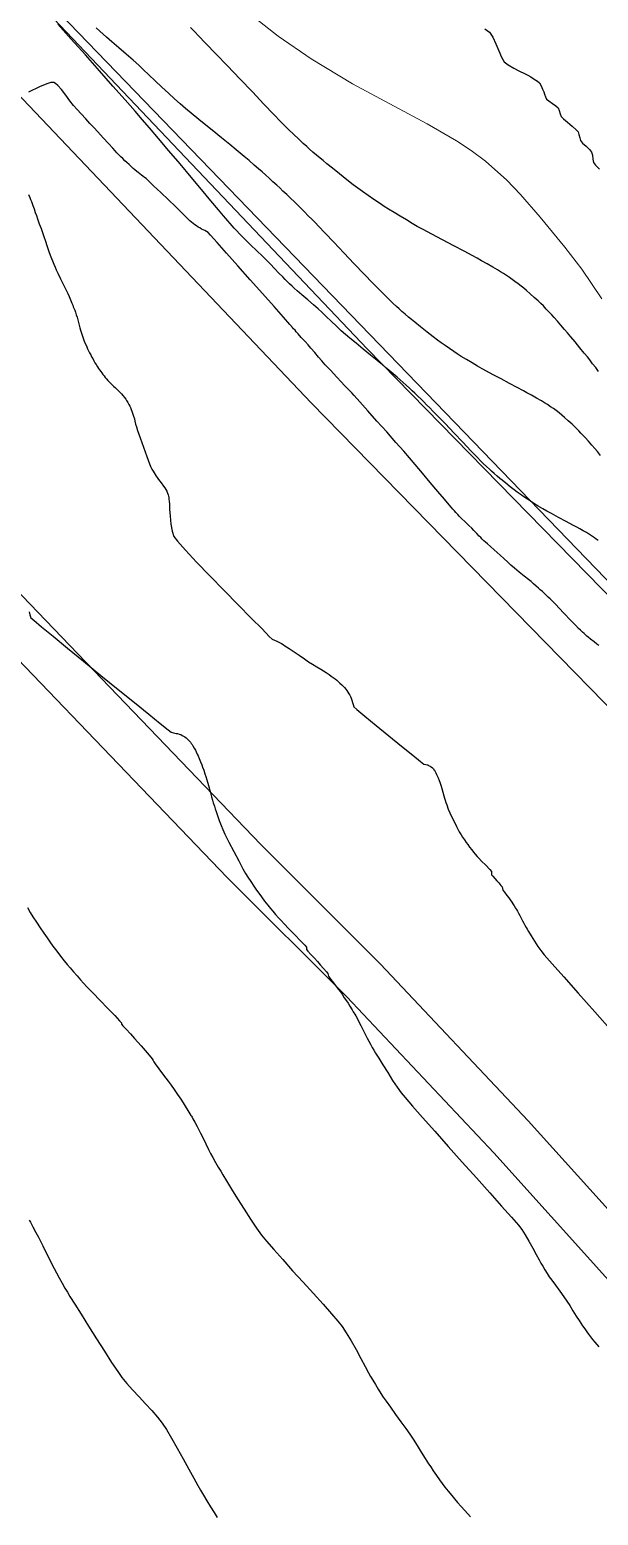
# Model space of a CAD drawing. Extents: x 27 to 849, y 0 to 853.
# Drawn here: x 319.3 to 367.6, y 77.3 to 203.5 of the extents above; entities that cross this region are included whole.
import ezdxf

# ---------------------------------------------------------------- set-up
doc = ezdxf.new("R2010")
doc.units = 0
doc.header["$LTSCALE"] = 2
for name, color, linetype in [('Curva 1 m', 5, 'Continuous'), ('Curva Mestra', 1, 'Continuous'), ('TRA_Trecho_Rodoviario_L', 7, 'Continuous')]:
    doc.layers.add(name, color=color, linetype=linetype)

msp = doc.modelspace()

# ---------------------------------------------------------------- linework, layer by layer
at = {"extrusion": (-0.049704, 0.050571, 0.997483), "elevation": -45.88}
msp.add_lwpolyline([(-371.68, 250.55), (-374.36, -58.63), (-849.75, -54.52), (-847.07, 254.67)], close=True, dxfattribs=at)
at = {"layer": 'Curva 1 m', "linetype": 'Continuous', "lineweight": -3}
for points, elevation in [([(367.61, 160.13), (367.44, 160.26), (367.28, 160.37), (367.12, 160.48), (366.94, 160.6), (366.78, 160.7), (366.61, 160.81), (366.33, 160.97), (366.03, 161.14), (365.78, 161.28), (365.45, 161.45), (364.88, 161.76), (364.23, 162.1), (363.63, 162.42), (363.24, 162.63), (362.91, 162.83), (362.51, 163.06), (362.13, 163.29), (361.84, 163.48), (361.58, 163.65), (361.28, 163.86), (360.98, 164.07), (360.72, 164.25), (360.47, 164.44), (360.13, 164.71), (359.76, 165), (359.44, 165.26), (359.24, 165.42), (359.01, 165.61), (358.76, 165.83), (358.54, 166.03), (358.36, 166.2), (358.1, 166.44), (357.83, 166.69), (357.61, 166.91), (357.34, 167.19), (356.79, 167.76), (356.09, 168.5), (355.33, 169.29), (354.62, 170.04), (354.07, 170.61), (353.78, 170.91), (353.55, 171.14), (353.28, 171.41), (353.01, 171.68), (352.78, 171.91), (352.55, 172.14), (352.28, 172.4), (352.01, 172.66), (351.78, 172.87), (351.56, 173.09), (351.29, 173.33), (351.02, 173.57), (350.78, 173.78), (350.52, 174.01), (350.18, 174.3), (349.83, 174.6), (349.53, 174.85), (349.27, 175.07), (348.82, 175.43), (348.25, 175.89), (347.63, 176.4), (347.02, 176.9), (346.5, 177.33), (346.13, 177.65), (345.77, 177.97), (345.35, 178.36), (344.91, 178.77), (344.49, 179.18), (344.1, 179.54), (343.79, 179.83), (343.4, 180.18), (342.91, 180.6), (342.42, 181.02), (342.01, 181.37), (341.77, 181.58), (341.59, 181.75), (341.38, 181.95), (341.17, 182.15), (340.99, 182.33), (340.79, 182.54), (340.47, 182.86), (340.1, 183.25), (339.74, 183.63), (339.44, 183.94), (339.08, 184.29), (338.58, 184.77), (338.06, 185.28), (337.61, 185.71), (337.34, 185.97), (337.13, 186.19), (336.89, 186.45), (336.66, 186.69), (336.49, 186.87), (336.32, 187.07), (336.12, 187.3), (335.95, 187.5), (335.76, 187.72), (335.32, 188.25), (334.68, 189.01), (333.89, 189.96), (333, 191.02), (332.06, 192.14), (331.12, 193.25), (330.24, 194.29), (329.47, 195.2), (328.85, 195.92), (328.24, 196.62), (327.39, 197.59), (326.36, 198.75), (325.22, 200.04), (324.02, 201.4), (322.82, 202.74), (321.69, 204.01)], 22), ([(367.81, 167.36), (367.53, 167.7), (367.32, 167.95), (367.07, 168.23), (366.78, 168.57), (366.5, 168.88), (366.3, 169.1), (366.14, 169.27), (365.96, 169.46), (365.77, 169.66), (365.6, 169.82), (365.38, 170.03), (365.06, 170.32), (364.74, 170.6), (364.52, 170.79), (364.29, 170.98), (364.02, 171.18), (363.79, 171.35), (363.55, 171.51), (363.28, 171.69), (363.04, 171.84), (362.78, 172), (362.37, 172.23), (361.92, 172.49), (361.55, 172.7), (361.24, 172.87), (360.71, 173.15), (360.06, 173.49), (359.35, 173.87), (358.67, 174.23), (358.1, 174.53), (357.74, 174.73), (357.34, 174.96), (356.88, 175.24), (356.4, 175.52), (355.97, 175.79), (355.63, 176), (355.32, 176.21), (354.97, 176.45), (354.6, 176.7), (354.25, 176.95), (353.95, 177.16), (353.58, 177.45), (353.06, 177.85), (352.51, 178.29), (352.03, 178.68), (351.73, 178.92), (351.48, 179.13), (351.2, 179.37), (350.92, 179.61), (350.68, 179.83), (350.47, 180.02), (350.18, 180.29), (349.86, 180.6), (349.54, 180.9), (349.29, 181.15), (349.01, 181.44), (348.46, 182), (347.72, 182.77), (346.87, 183.66), (345.98, 184.6), (345.13, 185.49), (344.39, 186.27), (343.83, 186.84), (343.55, 187.15), (343.28, 187.42), (342.96, 187.74), (342.63, 188.07), (342.32, 188.39), (342.05, 188.66), (341.78, 188.92), (341.46, 189.23), (341.13, 189.54), (340.81, 189.84), (340.55, 190.1), (340.28, 190.35), (339.96, 190.63), (339.63, 190.93), (339.32, 191.21), (339.05, 191.46), (338.74, 191.72), (338.36, 192.05), (337.93, 192.42), (337.52, 192.77), (337.17, 193.07), (336.84, 193.33), (336.29, 193.78), (335.58, 194.36), (334.78, 195), (333.96, 195.67), (333.19, 196.3), (332.53, 196.85), (332.06, 197.25), (331.6, 197.66), (331.08, 198.15), (330.52, 198.67), (329.96, 199.21), (329.42, 199.72), (328.94, 200.17), (328.55, 200.53), (328.07, 200.96), (327.49, 201.47), (326.86, 202.01), (326.28, 202.51), (325.81, 202.91), (325.53, 203.16), (325.25, 203.42), (324.93, 203.72)], 23), ([(367.63, 174.51), (367.39, 174.83), (367.13, 175.16), (366.89, 175.48), (366.68, 175.75), (366.42, 176.07), (366.05, 176.52), (365.65, 177.01), (365.28, 177.46), (365, 177.79), (364.75, 178.08), (364.44, 178.43), (364.13, 178.79), (363.85, 179.1), (363.65, 179.32), (363.44, 179.55), (363.19, 179.81), (362.94, 180.07), (362.72, 180.29), (362.49, 180.5), (362.17, 180.79), (361.82, 181.11), (361.5, 181.39), (361.28, 181.58), (361.05, 181.76), (360.79, 181.96), (360.52, 182.16), (360.3, 182.32), (360.07, 182.48), (359.8, 182.65), (359.54, 182.83), (359.3, 182.98), (359.04, 183.13), (358.64, 183.37), (358.16, 183.64), (357.69, 183.91), (357.31, 184.13), (356.9, 184.35), (356.2, 184.72), (355.32, 185.18), (354.38, 185.68), (353.47, 186.16), (352.72, 186.56), (352.23, 186.83), (351.8, 187.08), (351.3, 187.38), (350.77, 187.7), (350.25, 188.01), (349.79, 188.3), (349.42, 188.53), (349.01, 188.8), (348.54, 189.12), (348.05, 189.46), (347.58, 189.79), (347.18, 190.07), (346.79, 190.37), (346.24, 190.8), (345.62, 191.29), (345.02, 191.77), (344.53, 192.16), (344.22, 192.42), (343.96, 192.63), (343.67, 192.88), (343.36, 193.15), (343.07, 193.4), (342.83, 193.63), (342.54, 193.89), (342.15, 194.25), (341.72, 194.66), (341.31, 195.05), (340.96, 195.39), (340.64, 195.71), (340.03, 196.35), (339.19, 197.23), (338.21, 198.26), (337.15, 199.36), (336.09, 200.47), (335.1, 201.51), (334.26, 202.39), (333.64, 203.04), (333.31, 203.38), (332.95, 203.75)], 24), ([(357.97, 203.62), (358.36, 203.33), (358.65, 202.92), (358.9, 202.35), (359.15, 201.75), (359.38, 201.21), (359.62, 200.83), (359.96, 200.56), (360.42, 200.29), (360.91, 200.03), (361.35, 199.82), (361.62, 199.68), (361.87, 199.53), (362.16, 199.35), (362.43, 199.17), (362.61, 199.02), (362.75, 198.79), (362.87, 198.5), (362.97, 198.27), (363.04, 198.07), (363.12, 197.83), (363.22, 197.65), (363.4, 197.5), (363.71, 197.29), (364.01, 197.07), (364.2, 196.91), (364.29, 196.68), (364.37, 196.39), (364.45, 196.16), (364.64, 195.98), (364.98, 195.68), (365.38, 195.35), (365.72, 195.05), (365.9, 194.87), (365.97, 194.64), (366.03, 194.35), (366.1, 194.12), (366.28, 193.92), (366.57, 193.64), (366.86, 193.36), (367.04, 193.15), (367.11, 192.88), (367.14, 192.55), (367.21, 192.27), (367.38, 192.05), (367.71, 191.69)], 26), ([(367.67, 151.21), (367.49, 151.34), (367.26, 151.52), (366.95, 151.76), (366.75, 151.92), (366.64, 152.02), (366.51, 152.13), (366.4, 152.23), (366.27, 152.35), (366.09, 152.52), (365.94, 152.67), (365.7, 152.91), (365.25, 153.38), (364.72, 153.94), (364.26, 154.42), (364.02, 154.67), (363.86, 154.83), (363.68, 155.01), (363.52, 155.17), (363.36, 155.33), (363.18, 155.5), (363.02, 155.65), (362.86, 155.8), (362.68, 155.96), (362.52, 156.1), (362.34, 156.26), (362.1, 156.46), (361.9, 156.64), (361.69, 156.81), (361.32, 157.11), (360.88, 157.46), (360.48, 157.8), (360.19, 158.04), (359.91, 158.29), (359.59, 158.6), (359.27, 158.9), (359.02, 159.13), (358.77, 159.35), (358.46, 159.62), (358.18, 159.86), (358.02, 160), (357.89, 160.12), (357.75, 160.26), (357.62, 160.38), (357.49, 160.52), (357.28, 160.74), (357.04, 160.98), (356.85, 161.18), (356.61, 161.42), (356.29, 161.73), (355.98, 162.02), (355.8, 162.2), (355.66, 162.35), (355.5, 162.52), (355.38, 162.65), (355.24, 162.8), (355.1, 162.96), (354.93, 163.16), (354.54, 163.64), (353.98, 164.31), (353.33, 165.08), (352.67, 165.87), (352.05, 166.6), (351.56, 167.17), (351.08, 167.72), (350.41, 168.48), (349.63, 169.37), (348.8, 170.29), (348.02, 171.17), (347.35, 171.92), (346.87, 172.46), (346.65, 172.7), (346.45, 172.91), (346.22, 173.14), (346.02, 173.34), (345.79, 173.59), (345.37, 174.05), (344.87, 174.59), (344.41, 175.08), (344.1, 175.42), (343.83, 175.73), (343.51, 176.11), (343.19, 176.47), (342.94, 176.76), (342.69, 177.05), (342.37, 177.39), (342.09, 177.7), (341.94, 177.88), (341.84, 178), (341.72, 178.14), (341.62, 178.25), (341.4, 178.5), (340.85, 179.12), (340.05, 180.03), (339.08, 181.12), (338.03, 182.3), (336.98, 183.48), (336.01, 184.57), (335.21, 185.47), (334.66, 186.08), (334.44, 186.32), (334.31, 186.4), (334.16, 186.47), (334.03, 186.53), (333.9, 186.61), (333.74, 186.7), (333.61, 186.78), (333.47, 186.87), (333.32, 186.97), (333.19, 187.07), (333.05, 187.18), (332.9, 187.31), (332.81, 187.38), (332.72, 187.47), (332.63, 187.56), (332.55, 187.64), (332.42, 187.78), (332.31, 187.91), (332.11, 188.1), (331.67, 188.53), (331.07, 189.09), (330.42, 189.71), (329.82, 190.28), (329.37, 190.71), (329.17, 190.89), (329.04, 190.99), (328.89, 191.1), (328.78, 191.18), (328.64, 191.29), (328.51, 191.4), (328.39, 191.5), (328.23, 191.64), (328.09, 191.76), (327.94, 191.9), (327.73, 192.09), (327.55, 192.25), (327.38, 192.41), (327.19, 192.6), (327.03, 192.75), (326.87, 192.91), (326.69, 193.09), (326.54, 193.25), (326.34, 193.47), (325.98, 193.87), (325.52, 194.37), (325.08, 194.87), (324.73, 195.25), (324.41, 195.59), (324.05, 195.98), (323.67, 196.39), (323.31, 196.78), (323, 197.12), (322.69, 197.51), (322.35, 197.99), (321.98, 198.48), (321.69, 198.81), (321.48, 198.98), (321.34, 199.05), (321.27, 199.07), (321.22, 199.07), (321.08, 199.05), (320.74, 198.94), (320.13, 198.68), (319.19, 198.23)], 21), ([(319.19, 189.53), (319.3, 189.3), (319.36, 189.13), (319.44, 188.95), (319.5, 188.79), (319.56, 188.61), (319.66, 188.33), (319.76, 188.02), (319.85, 187.77), (319.95, 187.47), (320.1, 187.06), (320.26, 186.64), (320.38, 186.3), (320.49, 185.97), (320.62, 185.58), (320.74, 185.22), (320.82, 184.96), (320.92, 184.69), (321.03, 184.38), (321.13, 184.11), (321.22, 183.9), (321.33, 183.63), (321.44, 183.36), (321.54, 183.13), (321.68, 182.85), (321.9, 182.39), (322.16, 181.87), (322.38, 181.41), (322.52, 181.13), (322.63, 180.88), (322.75, 180.59), (322.87, 180.32), (322.94, 180.15), (322.99, 180.01), (323.06, 179.84), (323.11, 179.7), (323.17, 179.53), (323.24, 179.31), (323.31, 179.12), (323.37, 178.89), (323.46, 178.55), (323.55, 178.21), (323.61, 178), (323.66, 177.84), (323.71, 177.66), (323.77, 177.5), (323.83, 177.32), (323.92, 177.09), (324, 176.88), (324.1, 176.67), (324.2, 176.44), (324.29, 176.25), (324.37, 176.09), (324.47, 175.91), (324.55, 175.75), (324.64, 175.6), (324.74, 175.41), (324.83, 175.25), (324.93, 175.09), (325.05, 174.9), (325.14, 174.75), (325.22, 174.63), (325.32, 174.5), (325.41, 174.38), (325.5, 174.26), (325.61, 174.12), (325.7, 174), (325.81, 173.89), (325.93, 173.75), (326.04, 173.63), (326.16, 173.51), (326.29, 173.37), (326.41, 173.25), (326.58, 173.1), (326.8, 172.89), (326.95, 172.75), (327.08, 172.61), (327.21, 172.46), (327.35, 172.29), (327.46, 172.14), (327.52, 172.05), (327.58, 171.96), (327.63, 171.87), (327.72, 171.71), (327.79, 171.56), (327.85, 171.43), (327.91, 171.27), (327.97, 171.13), (328.03, 170.95), (328.11, 170.71), (328.18, 170.49), (328.23, 170.27), (328.29, 170.02), (328.35, 169.8), (328.45, 169.49), (328.67, 168.86), (328.95, 168.06), (329.23, 167.28), (329.46, 166.66), (329.57, 166.37), (329.66, 166.2), (329.78, 166.02), (329.87, 165.88), (329.95, 165.76), (330.04, 165.62), (330.12, 165.5), (330.24, 165.33), (330.45, 165.05), (330.66, 164.77), (330.77, 164.61), (330.85, 164.47), (330.93, 164.33), (331.01, 164.15), (331.06, 164.01), (331.08, 163.92), (331.1, 163.84), (331.12, 163.68), (331.15, 163.46), (331.16, 163.26), (331.18, 162.8), (331.22, 162.2), (331.29, 161.54), (331.39, 160.94), (331.53, 160.49), (331.84, 160.08), (332.52, 159.33), (333.46, 158.31), (334.59, 157.14), (335.8, 155.89), (337.01, 154.66), (338.11, 153.54), (339.03, 152.62), (339.65, 151.99), (339.9, 151.75), (340.08, 151.66), (340.28, 151.58), (340.41, 151.52), (340.56, 151.44), (340.68, 151.38), (340.83, 151.29), (340.98, 151.2), (341.12, 151.11), (341.33, 150.97), (341.52, 150.85), (341.76, 150.68), (342.18, 150.39), (342.64, 150.07), (342.99, 149.83), (343.31, 149.64), (343.69, 149.4), (344.04, 149.19), (344.26, 149.06), (344.49, 148.91), (344.74, 148.74), (344.91, 148.62), (345.08, 148.5), (345.24, 148.38), (345.39, 148.26), (345.54, 148.13), (345.65, 148.02), (345.81, 147.88), (345.93, 147.75), (346.03, 147.64), (346.15, 147.5), (346.24, 147.38), (346.33, 147.25), (346.42, 147.1), (346.48, 147), (346.54, 146.88), (346.6, 146.75), (346.66, 146.58), (346.73, 146.38), (346.77, 146.19), (346.82, 146), (347.09, 145.77), (347.77, 145.21), (348.72, 144.43), (349.8, 143.55), (350.89, 142.67), (351.84, 141.9), (352.51, 141.35), (352.78, 141.14), (352.94, 141.1), (353.06, 141.08), (353.13, 141.06), (353.19, 141.03), (353.25, 141), (353.31, 140.97), (353.36, 140.94), (353.42, 140.9), (353.51, 140.81), (353.6, 140.72), (353.64, 140.66), (353.68, 140.61), (353.74, 140.51), (353.81, 140.38), (353.87, 140.25), (353.93, 140.13), (354, 139.96), (354.08, 139.75), (354.14, 139.61), (354.2, 139.42), (354.26, 139.25), (354.31, 139.06), (354.4, 138.74), (354.49, 138.43), (354.54, 138.25), (354.6, 138.07), (354.66, 137.88), (354.73, 137.66), (354.86, 137.31), (354.98, 137), (355.1, 136.74), (355.32, 136.31), (355.57, 135.82), (355.8, 135.39), (355.95, 135.13), (356.07, 134.93), (356.23, 134.69), (356.38, 134.47), (356.51, 134.3), (356.66, 134.08), (356.85, 133.84), (357, 133.65), (357.14, 133.48), (357.31, 133.29), (357.46, 133.13), (357.68, 132.9), (358.04, 132.54), (358.38, 132.18), (358.54, 132), (358.54, 131.86), (358.54, 131.72), (358.64, 131.6), (358.83, 131.4), (359, 131.22), (359.16, 131.04), (359.34, 130.83), (359.44, 130.7), (359.48, 130.56), (359.51, 130.42), (359.63, 130.25), (359.84, 129.98), (360.01, 129.76), (360.12, 129.6), (360.25, 129.41), (360.35, 129.26), (360.46, 129.08), (360.56, 128.9), (360.66, 128.77), (360.75, 128.64), (360.84, 128.47), (360.94, 128.28), (361.04, 128.09), (361.17, 127.82), (361.28, 127.61), (361.36, 127.44), (361.47, 127.26), (361.56, 127.1), (361.68, 126.91), (361.9, 126.54), (362.19, 126.09), (362.48, 125.64), (362.72, 125.29), (363.01, 124.94), (363.69, 124.17), (364.68, 123.05), (365.91, 121.66), (367.31, 120.08), (368.82, 118.38)], 21), ([(319.25, 154.09), (319.3, 153.81), (319.38, 153.58), (319.64, 153.36), (320.29, 152.81), (321.27, 152), (322.49, 151), (323.87, 149.87), (325.33, 148.67), (326.8, 147.48), (328.18, 146.36), (329.4, 145.37), (330.38, 144.58), (331.04, 144.05), (331.3, 143.84), (331.5, 143.79), (331.72, 143.75), (331.86, 143.73), (331.99, 143.69), (332.12, 143.64), (332.24, 143.58), (332.36, 143.52), (332.47, 143.45), (332.57, 143.37), (332.68, 143.27), (332.84, 143.11), (332.94, 143.01), (333.02, 142.9), (333.1, 142.79), (333.16, 142.68), (333.27, 142.49), (333.37, 142.33), (333.44, 142.17), (333.53, 141.99), (333.6, 141.83), (333.69, 141.62), (333.81, 141.34), (333.91, 141.08), (333.98, 140.88), (334.08, 140.61), (334.17, 140.32), (334.25, 140.08), (334.34, 139.79), (334.47, 139.32), (334.62, 138.8), (334.74, 138.34), (334.82, 138.08), (334.89, 137.84), (334.98, 137.57), (335.05, 137.33), (335.13, 137.12), (335.25, 136.76), (335.4, 136.34), (335.55, 135.92), (335.69, 135.58), (335.88, 135.18), (336.22, 134.51), (336.63, 133.71), (337.05, 132.91), (337.41, 132.24), (337.63, 131.83), (337.83, 131.52), (338.07, 131.15), (338.33, 130.77), (338.56, 130.43), (338.75, 130.17), (338.98, 129.86), (339.25, 129.49), (339.52, 129.15), (339.74, 128.87), (339.95, 128.63), (340.19, 128.35), (340.44, 128.07), (340.66, 127.83), (340.9, 127.57), (341.32, 127.13), (341.82, 126.62), (342.31, 126.12), (342.67, 125.74), (342.82, 125.58), (342.82, 125.48), (342.82, 125.37), (342.93, 125.24), (343.19, 124.96), (343.5, 124.63), (343.74, 124.36), (343.98, 124.09), (344.26, 123.76), (344.5, 123.47), (344.61, 123.33), (344.64, 123.23), (344.67, 123.12), (344.8, 122.94), (345.1, 122.55), (345.43, 122.12), (345.66, 121.81), (345.83, 121.57), (346.02, 121.28), (346.2, 121.01), (346.34, 120.81), (346.5, 120.55), (346.68, 120.25), (346.77, 120.09), (346.84, 119.99), (346.91, 119.89), (347, 119.73), (347.16, 119.43), (347.3, 119.17), (347.43, 118.91), (347.62, 118.53), (347.82, 118.12), (347.97, 117.83), (348.1, 117.59), (348.25, 117.32), (348.4, 117.05), (348.54, 116.82), (348.68, 116.58), (348.95, 116.14), (349.3, 115.57), (349.71, 114.92), (350.13, 114.26), (350.52, 113.67), (350.86, 113.19), (351.19, 112.79), (351.82, 112.06), (352.68, 111.09), (353.71, 109.93), (354.85, 108.65), (356.05, 107.31), (357.25, 105.97), (358.38, 104.7), (359.39, 103.56), (360.22, 102.62), (360.82, 101.94), (361.11, 101.58), (361.39, 101.14), (361.72, 100.6), (362.04, 100.01), (362.34, 99.45), (362.58, 99), (362.73, 98.73), (362.89, 98.46), (363.08, 98.15), (363.27, 97.83), (363.44, 97.57), (363.65, 97.28), (363.96, 96.84), (364.33, 96.34), (364.68, 95.85), (364.94, 95.48), (365.18, 95.12), (365.46, 94.68), (365.74, 94.23), (365.98, 93.85), (366.14, 93.61), (366.28, 93.39), (366.46, 93.14), (366.63, 92.89), (366.79, 92.68), (366.94, 92.47), (367.13, 92.24), (367.32, 92), (367.49, 91.8), (367.66, 91.6)], 22), ([(319.09, 128.95), (319.32, 128.53), (319.56, 128.15), (319.85, 127.7), (320.17, 127.22), (320.48, 126.76), (320.77, 126.36), (321, 126.03), (321.26, 125.67), (321.58, 125.25), (321.91, 124.81), (322.22, 124.41), (322.48, 124.1), (322.72, 123.81), (323, 123.48), (323.31, 123.14), (323.6, 122.81), (323.85, 122.53), (324.15, 122.22), (324.66, 121.69), (325.28, 121.04), (325.93, 120.37), (326.51, 119.76), (326.93, 119.33), (327.09, 119.16), (327.09, 119.09), (327.09, 119.02), (327.21, 118.89), (327.48, 118.6), (327.84, 118.21), (328.2, 117.82), (328.48, 117.51), (328.75, 117.19), (329.09, 116.79), (329.43, 116.39), (329.68, 116.09), (329.79, 115.96), (329.81, 115.89), (329.83, 115.82), (329.96, 115.65), (330.27, 115.23), (330.67, 114.71), (331.05, 114.2), (331.31, 113.85), (331.56, 113.49), (331.85, 113.06), (332.13, 112.65), (332.33, 112.35), (332.5, 112.06), (332.72, 111.71), (332.9, 111.41), (332.98, 111.27), (333.03, 111.21), (333.08, 111.14), (333.15, 111), (333.32, 110.7), (333.51, 110.34), (333.67, 110.05), (333.81, 109.77), (334.02, 109.34), (334.26, 108.85), (334.49, 108.38), (334.66, 108.05), (334.85, 107.69), (335.08, 107.28), (335.31, 106.88), (335.52, 106.53), (335.69, 106.24), (336.01, 105.71), (336.45, 105), (336.96, 104.18), (337.5, 103.31), (338.05, 102.47), (338.56, 101.71), (339, 101.1), (339.42, 100.58), (340.03, 99.87), (340.79, 99.02), (341.63, 98.08), (342.52, 97.11), (343.4, 96.14), (344.22, 95.23), (344.93, 94.43), (345.48, 93.79), (345.83, 93.35), (346.19, 92.81), (346.6, 92.13), (347.02, 91.38), (347.43, 90.63), (347.79, 89.95), (348.08, 89.41), (348.26, 89.09), (348.45, 88.77), (348.67, 88.4), (348.91, 88.01), (349.13, 87.65), (349.33, 87.33), (349.57, 87), (349.94, 86.48), (350.38, 85.87), (350.84, 85.24), (351.26, 84.66), (351.58, 84.2), (351.87, 83.77), (352.21, 83.23), (352.57, 82.67), (352.91, 82.13), (353.19, 81.68), (353.37, 81.4), (353.59, 81.07), (353.85, 80.69), (354.11, 80.32), (354.34, 80), (354.58, 79.69), (354.86, 79.34), (355.15, 78.99), (355.4, 78.69), (355.65, 78.39), (355.95, 78.05), (356.25, 77.72), (356.51, 77.43), (356.76, 77.15)], 23), ([(319.24, 102.39), (319.34, 102.22), (319.56, 101.81), (319.82, 101.33), (320.03, 100.94), (320.18, 100.65), (320.4, 100.2), (320.66, 99.66), (320.93, 99.12), (321.17, 98.63), (321.36, 98.27), (321.56, 97.9), (321.79, 97.47), (322.04, 97.03), (322.28, 96.61), (322.49, 96.25), (322.71, 95.89), (323.11, 95.24), (323.65, 94.38), (324.29, 93.37), (324.96, 92.3), (325.63, 91.25), (326.25, 90.29), (326.77, 89.52), (327.13, 89), (327.54, 88.5), (328.03, 87.95), (328.58, 87.37), (329.13, 86.77), (329.67, 86.19), (330.16, 85.64), (330.55, 85.13), (330.9, 84.59), (331.34, 83.86), (331.83, 83), (332.33, 82.1), (332.82, 81.22), (333.24, 80.44), (333.58, 79.82), (333.8, 79.44), (334.05, 79.01), (334.34, 78.52), (334.65, 78.01), (334.95, 77.52), (335.22, 77.1)], 24)]:
    msp.add_lwpolyline(points, dxfattribs=dict(at, elevation=elevation))
at = {"layer": 'Curva Mestra', "lineweight": 0, "elevation": 25}
msp.add_lwpolyline([(336.7, 205.91), (340.41, 202.99), (343.21, 201.06), (346.72, 198.94), (353.07, 195.55), (355.56, 194.11), (356.8, 193.29), (358.03, 192.37), (359.83, 190.75), (361, 189.55), (362.68, 187.63), (364.78, 185.08), (366.22, 183.19), (367.91, 180.69)], dxfattribs=at).dxf.unprotected_set("ltscale", 0)
at = {"layer": 'TRA_Trecho_Rodoviario_L', "color": 1}
for points in [[(461.13, 60.76), (450.94, 66.48), (441.94, 72.87), (426.71, 85.87), (389.26, 124.74), (343.21, 171.83), (296.83, 220.68), (213.31, 306.52), (143.97, 377.7)], [(458.23, 29.23), (444.37, 34.16), (436.4, 37.81), (427.96, 43.17), (413.33, 56.8), (392.35, 76.88), (376.07, 94.84), (361.66, 110.81), (349.11, 124.13), (338.94, 134.3), (311.86, 162.5), (287.62, 187.24), (273.98, 201.57), (260.23, 215.16), (229.3, 247.05), (201.95, 274.51), (178.81, 298.54), (165.05, 313.91)], [(457.01, 25.42), (442.87, 30.45), (434.48, 34.29), (425.51, 39.99), (410.59, 53.89), (389.49, 74.09), (373.1, 92.16), (358.72, 108.09), (346.24, 121.35), (336.08, 131.5), (308.99, 159.71), (284.74, 184.47), (271.13, 198.77), (257.39, 212.34), (226.45, 244.25), (199.09, 271.71), (175.87, 295.82), (162.09, 311.22)], [(464.07, 66.69), (454.48, 72.07), (446.01, 78.09), (431.25, 90.69), (394, 129.35), (347.98, 176.42), (301.6, 225.26), (218.05, 311.13)]]:
    msp.add_lwpolyline(points, dxfattribs=at)

doc.saveas('drawing.dxf')
